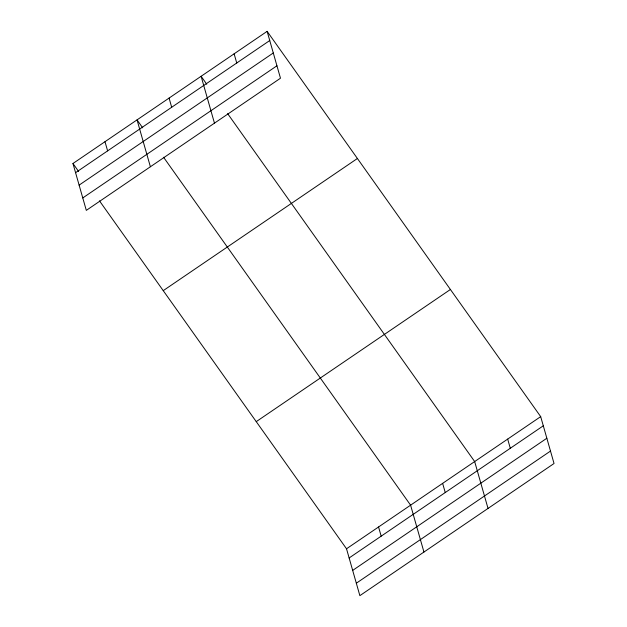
<?xml version="1.0" encoding="UTF-8"?>
<svg xmlns="http://www.w3.org/2000/svg" width="627" height="627" viewBox="0 0 627 627"><rect width="100%" height="100%" fill="white"/><g stroke="black" fill="none" stroke-linecap="round" stroke-linejoin="round"><path stroke-width="0.94" d="M267.133 31.35L280.481 78.218L86.314 210.374L72.959 163.498L267.133 31.35L540.686 416.626L554.041 463.502L359.867 595.65L346.519 548.782L99.481 200.852M75.577 172.684L269.743 40.536M79.12 185.122L273.286 52.974M82.772 197.936L276.938 65.788M163.232 290.646L357.406 158.49M256.247 421.634L450.413 289.486M346.519 548.782L540.686 416.626M349.137 557.967L543.303 425.811M352.68 570.398L546.846 438.249M356.324 583.212L550.498 451.064M206.753 84.23L201.11 76.282L214.465 123.151M227.632 113.628L474.67 461.558L488.025 508.434M142.682 127.837L137.039 119.89L150.386 166.758M163.553 157.236L410.591 505.166L423.946 552.042M72.959 163.498L78.602 171.445M507.682 439.096L510.292 448.281M442.631 483.362L445.248 492.548M378.559 526.978L381.169 536.156M234.122 53.812L236.74 62.998M169.078 98.086L171.688 107.272M104.999 141.694L107.617 150.88"/></g></svg>
